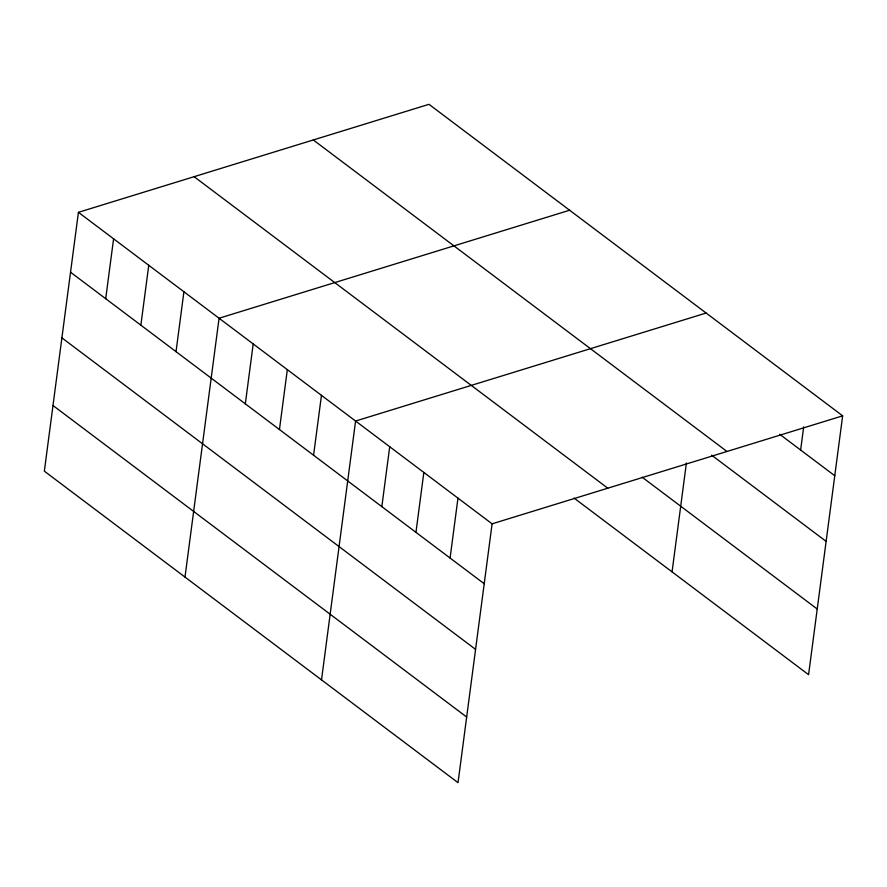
<?xml version="1.0" encoding="UTF-8"?>
<svg xmlns="http://www.w3.org/2000/svg" width="887" height="887" viewBox="0 0 887 887"><rect width="100%" height="100%" fill="white"/><g stroke="black" fill="none" stroke-linecap="round" stroke-linejoin="round"><path stroke-width="1.33" d="M78.422 212.326L44.35 471.163L458.025 782.678L492.097 523.84L78.422 212.326L428.975 104.322L842.65 415.837L808.578 674.674L574.077 498.095M105.708 298.697L113.591 238.803M140.867 325.174L148.75 265.28M176.025 351.662L183.919 291.756M184.995 577.082L219.078 318.233L569.62 210.23M245.322 403.84L253.205 343.934M279.449 429.541L287.333 369.635M313.577 455.242L321.46 395.336M321.515 679.885L355.587 421.037L706.141 313.033M381.831 506.632L389.715 446.738M415.959 532.333L423.842 472.438M450.086 558.034L457.969 498.139M672.058 571.882L686.405 462.936M800.639 450.031L803.677 426.891M492.097 523.84L842.65 415.837M779.717 434.286L834.767 475.731M313.299 139.958L726.974 451.472M711.629 455.164L826.119 541.38M642.177 477.206L817.215 609.025M194.109 176.679L607.783 488.194M70.539 272.22L484.213 583.735M61.902 337.869L475.576 649.384M52.998 405.514L466.662 717.029"/></g></svg>
